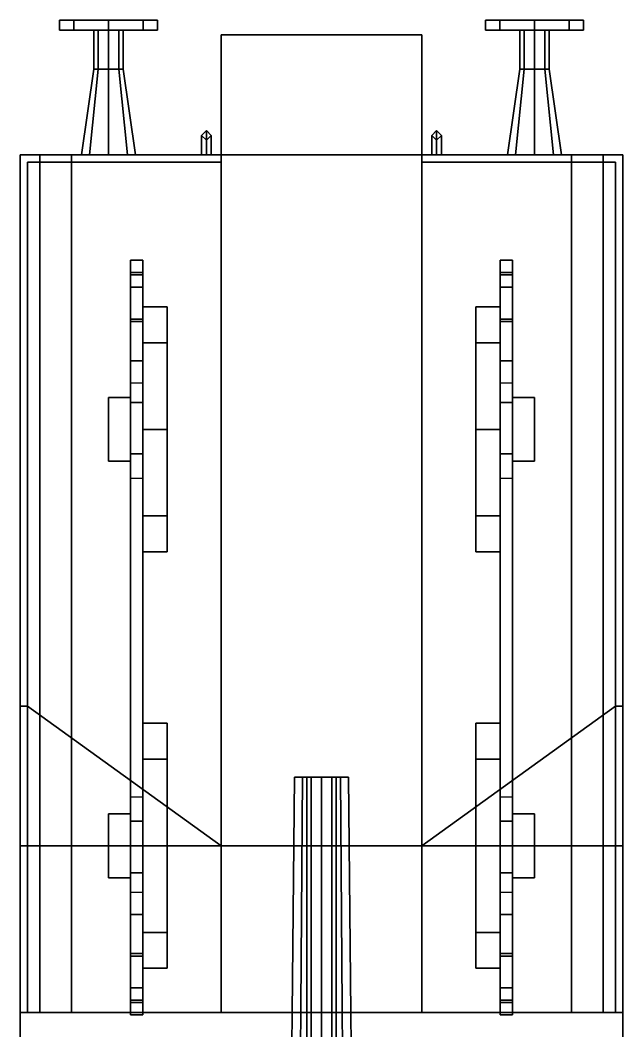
# Model space of a CAD drawing. Header units: millimetres. Extents: x -1.6 to 3, y -6.7 to 13.
# Drawn here: x -1.23 to 1.23, y 2.575 to 6.7 of the extents above; entities that cross this region are included whole.
import ezdxf

# ---------------------------------------------------------------- set-up
doc = ezdxf.new("R2010")
doc.units = ezdxf.units.MM
doc.layers.add('gun', color=1, linetype='Continuous')
doc.layers.add('wheels', color=2, linetype='Continuous')

msp = doc.modelspace()

# ---------------------------------------------------------------- linework, layer by layer
for points in [[(-1.0114, 6.7, 1.1814), (-1.07, 6.7, 1.04), (-1.07, 6.66, 1.04), (-1.0114, 6.66, 1.1814)], [(-0.7286, 6.7, 1.1814), (-1.07, 6.7, 1.04), (-1.0114, 6.7, 1.1814), (-0.87, 6.7, 1.24)], [(-0.67, 6.7, 1.04), (-1.0114, 6.7, 0.8986), (-1.07, 6.7, 1.04), (-0.7286, 6.7, 1.1814)], [(-1.07, 6.7, 1.04), (-1.0114, 6.7, 0.8986), (-1.0114, 6.66, 0.8986), (-1.07, 6.66, 1.04)], [(-0.7286, 6.7, 0.8986), (-0.87, 6.7, 0.84), (-1.0114, 6.7, 0.8986), (-0.67, 6.7, 1.04)], [(-1.0114, 6.7, 0.8986), (-0.87, 6.7, 0.84), (-0.87, 6.66, 0.84), (-1.0114, 6.66, 0.8986)], [(-0.87, 6.7, 1.24), (-1.0114, 6.7, 1.1814), (-1.0114, 6.66, 1.1814), (-0.87, 6.66, 1.24)], [(-0.87, 6.7, 0.84), (-0.7286, 6.7, 0.8986), (-0.7286, 6.66, 0.8986), (-0.87, 6.66, 0.84)], [(-0.7286, 6.7, 1.1814), (-0.87, 6.7, 1.24), (-0.87, 6.66, 1.24), (-0.7286, 6.66, 1.1814)], [(-0.67, 6.7, 1.04), (-0.7286, 6.7, 1.1814), (-0.7286, 6.66, 1.1814), (-0.67, 6.66, 1.04)], [(-0.7286, 6.7, 0.8986), (-0.67, 6.7, 1.04), (-0.67, 6.66, 1.04), (-0.7286, 6.66, 0.8986)], [(0.7286, 6.7, 1.1814), (0.67, 6.7, 1.04), (0.67, 6.66, 1.04), (0.7286, 6.66, 1.1814)], [(1.0114, 6.7, 1.1814), (0.67, 6.7, 1.04), (0.7286, 6.7, 1.1814), (0.87, 6.7, 1.24)], [(1.07, 6.7, 1.04), (0.7286, 6.7, 0.8986), (0.67, 6.7, 1.04), (1.0114, 6.7, 1.1814)], [(0.67, 6.7, 1.04), (0.7286, 6.7, 0.8986), (0.7286, 6.66, 0.8986), (0.67, 6.66, 1.04)], [(0.7286, 6.7, 0.8986), (0.87, 6.7, 0.84), (0.87, 6.66, 0.84), (0.7286, 6.66, 0.8986)], [(1.0114, 6.7, 0.8986), (0.87, 6.7, 0.84), (0.7286, 6.7, 0.8986), (1.07, 6.7, 1.04)], [(0.87, 6.7, 1.24), (0.7286, 6.7, 1.1814), (0.7286, 6.66, 1.1814), (0.87, 6.66, 1.24)], [(0.87, 6.7, 0.84), (1.0114, 6.7, 0.8986), (1.0114, 6.66, 0.8986), (0.87, 6.66, 0.84)], [(1.0114, 6.7, 1.1814), (0.87, 6.7, 1.24), (0.87, 6.66, 1.24), (1.0114, 6.66, 1.1814)], [(1.07, 6.7, 1.04), (1.0114, 6.7, 1.1814), (1.0114, 6.66, 1.1814), (1.07, 6.66, 1.04)], [(1.0114, 6.7, 0.8986), (1.07, 6.7, 1.04), (1.07, 6.66, 1.04), (1.0114, 6.66, 0.8986)], [(-0.67, 6.66, 1.04), (-1.0114, 6.66, 1.1814), (-1.07, 6.66, 1.04), (-0.7286, 6.66, 0.8986)], [(-0.7286, 6.66, 0.8986), (-1.07, 6.66, 1.04), (-1.0114, 6.66, 0.8986), (-0.87, 6.66, 0.84)], [(-0.7286, 6.66, 1.1814), (-0.87, 6.66, 1.24), (-1.0114, 6.66, 1.1814), (-0.67, 6.66, 1.04)], [(-0.9124, 6.66, 1.0824), (-0.93, 6.66, 1.04), (-0.93, 6.5, 1.04), (-0.9124, 6.5, 1.0824)], [(-0.93, 6.66, 1.04), (-0.9124, 6.66, 0.9976), (-0.9124, 6.5, 0.9976), (-0.93, 6.5, 1.04)], [(-0.9124, 6.66, 0.9976), (-0.87, 6.66, 0.98), (-0.87, 6.5, 0.98), (-0.9124, 6.5, 0.9976)], [(-0.87, 6.66, 1.1), (-0.9124, 6.66, 1.0824), (-0.9124, 6.5, 1.0824), (-0.87, 6.5, 1.1)], [(-0.87, 6.66, 0.98), (-0.8276, 6.66, 0.9976), (-0.8276, 6.5, 0.9976), (-0.87, 6.5, 0.98)], [(-0.8276, 6.66, 1.0824), (-0.87, 6.66, 1.1), (-0.87, 6.5, 1.1), (-0.8276, 6.5, 1.0824)], [(-0.81, 6.66, 1.04), (-0.8276, 6.66, 1.0824), (-0.8276, 6.5, 1.0824), (-0.81, 6.5, 1.04)], [(-0.8276, 6.66, 0.9976), (-0.81, 6.66, 1.04), (-0.81, 6.5, 1.04), (-0.8276, 6.5, 0.9976)], [(1.07, 6.66, 1.04), (0.7286, 6.66, 1.1814), (0.67, 6.66, 1.04), (1.0114, 6.66, 0.8986)], [(1.0114, 6.66, 0.8986), (0.67, 6.66, 1.04), (0.7286, 6.66, 0.8986), (0.87, 6.66, 0.84)], [(1.0114, 6.66, 1.1814), (0.87, 6.66, 1.24), (0.7286, 6.66, 1.1814), (1.07, 6.66, 1.04)], [(0.8276, 6.66, 1.0824), (0.81, 6.66, 1.04), (0.81, 6.5, 1.04), (0.8276, 6.5, 1.0824)], [(0.81, 6.66, 1.04), (0.8276, 6.66, 0.9976), (0.8276, 6.5, 0.9976), (0.81, 6.5, 1.04)], [(0.8276, 6.66, 0.9976), (0.87, 6.66, 0.98), (0.87, 6.5, 0.98), (0.8276, 6.5, 0.9976)], [(0.87, 6.66, 1.1), (0.8276, 6.66, 1.0824), (0.8276, 6.5, 1.0824), (0.87, 6.5, 1.1)], [(0.87, 6.66, 0.98), (0.9124, 6.66, 0.9976), (0.9124, 6.5, 0.9976), (0.87, 6.5, 0.98)], [(0.9124, 6.66, 1.0824), (0.87, 6.66, 1.1), (0.87, 6.5, 1.1), (0.9124, 6.5, 1.0824)], [(0.93, 6.66, 1.04), (0.9124, 6.66, 1.0824), (0.9124, 6.5, 1.0824), (0.93, 6.5, 1.04)], [(0.9124, 6.66, 0.9976), (0.93, 6.66, 1.04), (0.93, 6.5, 1.04), (0.9124, 6.5, 0.9976)], [(-0.41, 6.64, 1.1), (-0.41, 6.15, 1.1), (-0.41, 6.15, 1.16), (-0.41, 6.64, 1.16)], [(-0.41, 6.64, 1.16), (-0.41, 6.15, 1.16), (0.41, 6.15, 1.16), (0.41, 6.64, 1.16)], [(0.41, 6.64, 1.16), (0.41, 6.64, 1.1), (-0.41, 6.64, 1.1), (-0.41, 6.64, 1.16)], [(0.41, 6.64, 1.1), (0.41, 6.15, 1.1), (-0.41, 6.15, 1.1), (-0.41, 6.64, 1.1)], [(0.41, 6.15, 1.16), (0.41, 6.15, 1.1), (0.41, 6.64, 1.1), (0.41, 6.64, 1.16)], [(-0.98, 6.15, 1.04), (-0.9478, 6.15, 1.1178), (-0.9124, 6.5, 1.0824), (-0.93, 6.5, 1.04)], [(-0.9478, 6.15, 0.9622), (-0.98, 6.15, 1.04), (-0.93, 6.5, 1.04), (-0.9124, 6.5, 0.9976)], [(-0.87, 6.15, 0.93), (-0.9478, 6.15, 0.9622), (-0.9124, 6.5, 0.9976), (-0.87, 6.5, 0.98)], [(-0.9478, 6.15, 1.1178), (-0.87, 6.15, 1.15), (-0.87, 6.5, 1.1), (-0.9124, 6.5, 1.0824)], [(-0.7922, 6.15, 0.9622), (-0.87, 6.15, 0.93), (-0.87, 6.5, 0.98), (-0.8276, 6.5, 0.9976)], [(-0.87, 6.15, 1.15), (-0.7922, 6.15, 1.1178), (-0.8276, 6.5, 1.0824), (-0.87, 6.5, 1.1)], [(-0.7922, 6.15, 1.1178), (-0.76, 6.15, 1.04), (-0.81, 6.5, 1.04), (-0.8276, 6.5, 1.0824)], [(-0.76, 6.15, 1.04), (-0.7922, 6.15, 0.9622), (-0.8276, 6.5, 0.9976), (-0.81, 6.5, 1.04)], [(0.76, 6.15, 1.04), (0.7922, 6.15, 1.1178), (0.8276, 6.5, 1.0824), (0.81, 6.5, 1.04)], [(0.7922, 6.15, 0.9622), (0.76, 6.15, 1.04), (0.81, 6.5, 1.04), (0.8276, 6.5, 0.9976)], [(0.87, 6.15, 0.93), (0.7922, 6.15, 0.9622), (0.8276, 6.5, 0.9976), (0.87, 6.5, 0.98)], [(0.7922, 6.15, 1.1178), (0.87, 6.15, 1.15), (0.87, 6.5, 1.1), (0.8276, 6.5, 1.0824)], [(0.9478, 6.15, 0.9622), (0.87, 6.15, 0.93), (0.87, 6.5, 0.98), (0.9124, 6.5, 0.9976)], [(0.87, 6.15, 1.15), (0.9478, 6.15, 1.1178), (0.9124, 6.5, 1.0824), (0.87, 6.5, 1.1)], [(0.9478, 6.15, 1.1178), (0.98, 6.15, 1.04), (0.93, 6.5, 1.04), (0.9124, 6.5, 1.0824)], [(0.98, 6.15, 1.04), (0.9478, 6.15, 0.9622), (0.9124, 6.5, 0.9976), (0.93, 6.5, 1.04)], [(-0.47, 6.25, 1.26), (-0.49, 6.23, 1.28), (-0.49, 6.23, 2.26), (-0.47, 6.25, 2.28)], [(-0.47, 6.15, 1.26), (-0.49, 6.15, 1.28), (-0.49, 6.23, 1.28), (-0.47, 6.25, 1.26)], [(-0.49, 6.15, 2.26), (-0.47, 6.15, 2.28), (-0.47, 6.25, 2.28), (-0.49, 6.23, 2.26)], [(-0.49, 6.23, 1.28), (-0.47, 6.21, 1.3), (-0.47, 6.21, 2.24), (-0.49, 6.23, 2.26)], [(-0.49, 6.15, 1.28), (-0.47, 6.15, 1.3), (-0.47, 6.21, 1.3), (-0.49, 6.23, 1.28)], [(-0.47, 6.15, 2.24), (-0.49, 6.15, 2.26), (-0.49, 6.23, 2.26), (-0.47, 6.21, 2.24)], [(-0.45, 6.23, 1.28), (-0.47, 6.25, 1.26), (-0.47, 6.25, 2.28), (-0.45, 6.23, 2.26)], [(-0.45, 6.15, 1.28), (-0.47, 6.15, 1.26), (-0.47, 6.25, 1.26), (-0.45, 6.23, 1.28)], [(-0.47, 6.15, 2.28), (-0.45, 6.15, 2.26), (-0.45, 6.23, 2.26), (-0.47, 6.25, 2.28)], [(-0.47, 6.21, 1.3), (-0.45, 6.23, 1.28), (-0.45, 6.23, 2.26), (-0.47, 6.21, 2.24)], [(-0.47, 6.15, 1.3), (-0.45, 6.15, 1.28), (-0.45, 6.23, 1.28), (-0.47, 6.21, 1.3)], [(-0.45, 6.15, 2.26), (-0.47, 6.15, 2.24), (-0.47, 6.21, 2.24), (-0.45, 6.23, 2.26)], [(0.47, 6.25, 1.26), (0.45, 6.23, 1.28), (0.45, 6.23, 2.26), (0.47, 6.25, 2.28)], [(0.47, 6.15, 1.26), (0.45, 6.15, 1.28), (0.45, 6.23, 1.28), (0.47, 6.25, 1.26)], [(0.45, 6.15, 2.26), (0.47, 6.15, 2.28), (0.47, 6.25, 2.28), (0.45, 6.23, 2.26)], [(0.45, 6.23, 1.28), (0.47, 6.21, 1.3), (0.47, 6.21, 2.24), (0.45, 6.23, 2.26)], [(0.45, 6.15, 1.28), (0.47, 6.15, 1.3), (0.47, 6.21, 1.3), (0.45, 6.23, 1.28)], [(0.47, 6.15, 2.24), (0.45, 6.15, 2.26), (0.45, 6.23, 2.26), (0.47, 6.21, 2.24)], [(0.49, 6.23, 1.28), (0.47, 6.25, 1.26), (0.47, 6.25, 2.28), (0.49, 6.23, 2.26)], [(0.49, 6.15, 1.28), (0.47, 6.15, 1.26), (0.47, 6.25, 1.26), (0.49, 6.23, 1.28)], [(0.47, 6.15, 2.28), (0.49, 6.15, 2.26), (0.49, 6.23, 2.26), (0.47, 6.25, 2.28)], [(0.47, 6.21, 1.3), (0.49, 6.23, 1.28), (0.49, 6.23, 2.26), (0.47, 6.21, 2.24)], [(0.47, 6.15, 1.3), (0.49, 6.15, 1.28), (0.49, 6.23, 1.28), (0.47, 6.21, 1.3)], [(0.49, 6.15, 2.26), (0.47, 6.15, 2.24), (0.47, 6.21, 2.24), (0.49, 6.23, 2.26)], [(-1.23, 6.15, 0.87), (-1.23, 3.9, 2.08), (-1.23, 3.9, 2.78), (-1.23, 6.15, 3)], [(-1.23, 6.15, 0.87), (-1.23, 3.33, 1.16), (-1.23, 3.33, 2.08), (-1.23, 3.9, 2.08)], [(-0.41, 6.15, 3), (-0.41, 6.15, 1.16), (-1.23, 6.15, 0.87), (-1.23, 6.15, 3)], [(-1.23, 6.15, 0.87), (-1.23, 2.51, 0.87), (-1.23, 2.1, 1.16), (-1.23, 3.33, 1.16)], [(1.23, 6.15, 0.87), (1.23, 2.51, 0.87), (-1.23, 2.51, 0.87), (-1.23, 6.15, 0.87)], [(0.41, 6.15, 1.16), (1.23, 6.15, 0.87), (-1.23, 6.15, 0.87), (-0.41, 6.15, 1.16)], [(-1.15, 6.15, 3.09), (-1.23, 6.15, 3), (-1.23, 2.65, 3), (-1.15, 2.65, 3.09)], [(-1.23, 3.9, 2.78), (-1.23, 3.33, 2.78), (-1.23, 2.65, 3), (-1.23, 6.15, 3)], [(1.15, 6.15, 3.09), (1.23, 6.15, 3), (-1.23, 6.15, 3), (-1.15, 6.15, 3.09)], [(-1.15, 2.65, 3.09), (-1.02, 2.65, 3.15), (-1.02, 6.15, 3.15), (-1.15, 6.15, 3.09)], [(-1.15, 6.15, 3.09), (-1.02, 6.15, 3.15), (1.02, 6.15, 3.15), (1.15, 6.15, 3.09)], [(-0.41, 6.15, 3.2), (-1.02, 6.15, 3.15), (-1.02, 2.65, 3.15), (-0.41, 2.65, 3.2)], [(0.41, 6.15, 3.2), (1.02, 6.15, 3.15), (-1.02, 6.15, 3.15), (-0.41, 6.15, 3.2)], [(-0.41, 6.12, 3), (-0.41, 6.12, 2.08), (-0.41, 6.15, 1.16), (-0.41, 6.15, 3)], [(-0.41, 3.33, 2.08), (-0.41, 3.33, 1.16), (-0.41, 6.15, 1.16), (-0.41, 6.12, 2.08)], [(-0.41, 6.15, 1.16), (-0.41, 3.33, 1.16), (0.41, 3.33, 1.16), (0.41, 6.15, 1.16)], [(-0.41, 2.65, 3.2), (0.41, 2.65, 3.2), (0.41, 6.15, 3.2), (-0.41, 6.15, 3.2)], [(0.41, 2.65, 3.2), (1.02, 2.65, 3.15), (1.02, 6.15, 3.15), (0.41, 6.15, 3.2)], [(0.41, 6.15, 3), (0.41, 6.15, 1.16), (0.41, 6.12, 2.08), (0.41, 6.12, 3)], [(0.41, 6.15, 1.16), (0.41, 3.33, 1.16), (0.41, 3.33, 2.08), (0.41, 6.12, 2.08)], [(1.23, 6.15, 3), (1.23, 6.15, 0.87), (0.41, 6.15, 1.16), (0.41, 6.15, 3)], [(1.15, 6.15, 3.09), (1.02, 6.15, 3.15), (1.02, 2.65, 3.15), (1.15, 2.65, 3.09)], [(1.15, 2.65, 3.09), (1.23, 2.65, 3), (1.23, 6.15, 3), (1.15, 6.15, 3.09)], [(1.23, 3.9, 2.78), (1.23, 3.9, 2.08), (1.23, 6.15, 0.87), (1.23, 6.15, 3)], [(1.23, 3.33, 2.08), (1.23, 3.33, 1.16), (1.23, 6.15, 0.87), (1.23, 3.9, 2.08)], [(1.23, 2.1, 1.16), (1.23, 2.51, 0.87), (1.23, 6.15, 0.87), (1.23, 3.33, 1.16)], [(1.23, 2.65, 3), (1.23, 3.33, 2.78), (1.23, 3.9, 2.78), (1.23, 6.15, 3)], [(-1.2, 3.9, 2.78), (-1.2, 3.9, 2.08), (-1.2, 6.12, 2.08), (-1.2, 6.12, 3)], [(-1.2, 2.65, 3), (-1.2, 3.33, 2.78), (-1.2, 3.9, 2.78), (-1.2, 6.12, 3)], [(-1.2, 6.12, 2.08), (-1.2, 3.9, 2.08), (-0.41, 3.33, 2.08), (-0.41, 6.12, 2.08)], [(-1.2, 6.12, 2.08), (-0.41, 6.12, 2.08), (-0.41, 6.12, 3), (-1.2, 6.12, 3)], [(0.41, 6.12, 2.08), (0.41, 3.33, 2.08), (1.2, 3.9, 2.08), (1.2, 6.12, 2.08)], [(0.41, 6.12, 2.08), (1.2, 6.12, 2.08), (1.2, 6.12, 3), (0.41, 6.12, 3)], [(1.2, 6.12, 2.08), (1.2, 3.9, 2.08), (1.2, 3.9, 2.78), (1.2, 6.12, 3)], [(1.2, 3.9, 2.78), (1.2, 3.33, 2.78), (1.2, 2.65, 3), (1.2, 6.12, 3)], [(-0.78, 5.72, 0.79), (-0.78, 5.66, 0.64), (-0.78, 5.61, 0.79), (-0.78, 5.72, 0.79)], [(-0.78, 5.72, 0.43), (-0.78, 5.67, 0.38), (-0.78, 5.66, 0.64), (-0.78, 5.72, 0.79)], [(-0.73, 5.72, 0.79), (-0.73, 5.72, 0.43), (-0.78, 5.72, 0.43), (-0.78, 5.72, 0.79)], [(-0.73, 5.72, 0.43), (-0.73, 5.67, 0.38), (-0.78, 5.67, 0.38), (-0.78, 5.72, 0.43)], [(-0.78, 5.72, 0.79), (-0.78, 5.61, 0.79), (-0.73, 5.61, 0.79), (-0.73, 5.72, 0.79)], [(-0.73, 5.61, 0.79), (-0.73, 5.66, 0.64), (-0.73, 5.72, 0.79)], [(-0.73, 5.66, 0.64), (-0.73, 5.67, 0.38), (-0.73, 5.72, 0.43), (-0.73, 5.72, 0.79)], [(0.78, 5.72, 0.79), (0.78, 5.72, 0.43), (0.73, 5.72, 0.43), (0.73, 5.72, 0.79)], [(0.73, 5.72, 0.79), (0.73, 5.66, 0.64), (0.73, 5.61, 0.79), (0.73, 5.72, 0.79)], [(0.73, 5.72, 0.43), (0.73, 5.67, 0.38), (0.73, 5.66, 0.64), (0.73, 5.72, 0.79)], [(0.78, 5.72, 0.43), (0.78, 5.67, 0.38), (0.73, 5.67, 0.38), (0.73, 5.72, 0.43)], [(0.73, 5.72, 0.79), (0.73, 5.61, 0.79), (0.78, 5.61, 0.79), (0.78, 5.72, 0.79)], [(0.78, 5.61, 0.79), (0.78, 5.66, 0.64), (0.78, 5.72, 0.79)], [(0.78, 5.66, 0.64), (0.78, 5.67, 0.38), (0.78, 5.72, 0.43), (0.78, 5.72, 0.79)], [(-0.73, 5.67, 0.38), (-0.73, 5.47, 0.38), (-0.78, 5.47, 0.38), (-0.78, 5.67, 0.38)], [(-0.78, 5.67, 0.38), (-0.78, 5.47, 0.38), (-0.78, 5.47, 0.46), (-0.78, 5.66, 0.64)], [(-0.78, 5.66, 0.64), (-0.78, 5.48, 0.6), (-0.78, 5.48, 0.6), (-0.78, 5.61, 0.79)], [(-0.73, 5.66, 0.64), (-0.73, 5.48, 0.6), (-0.78, 5.48, 0.6), (-0.78, 5.66, 0.64)], [(-0.78, 5.66, 0.64), (-0.78, 5.47, 0.46), (-0.73, 5.47, 0.46), (-0.73, 5.66, 0.64)], [(-0.73, 5.47, 0.46), (-0.73, 5.47, 0.38), (-0.73, 5.67, 0.38), (-0.73, 5.66, 0.64)], [(-0.73, 5.48, 0.6), (-0.73, 5.48, 0.6), (-0.73, 5.66, 0.64), (-0.73, 5.61, 0.79)], [(0.73, 5.67, 0.38), (0.73, 5.47, 0.38), (0.73, 5.47, 0.46), (0.73, 5.66, 0.64)], [(0.78, 5.67, 0.38), (0.78, 5.47, 0.38), (0.73, 5.47, 0.38), (0.73, 5.67, 0.38)], [(0.73, 5.66, 0.64), (0.73, 5.48, 0.6), (0.73, 5.48, 0.6), (0.73, 5.61, 0.79)], [(0.78, 5.66, 0.64), (0.78, 5.48, 0.6), (0.73, 5.48, 0.6), (0.73, 5.66, 0.64)], [(0.73, 5.66, 0.64), (0.73, 5.47, 0.46), (0.78, 5.47, 0.46), (0.78, 5.66, 0.64)], [(0.78, 5.47, 0.46), (0.78, 5.47, 0.38), (0.78, 5.67, 0.38), (0.78, 5.66, 0.64)], [(0.78, 5.48, 0.6), (0.78, 5.48, 0.6), (0.78, 5.66, 0.64), (0.78, 5.61, 0.79)], [(-0.78, 5.48, 0.6), (-0.78, 5.31, 0.37), (-0.78, 5.31, 0.83), (-0.78, 5.61, 0.79)], [(-0.78, 5.61, 0.79), (-0.78, 5.31, 0.83), (-0.73, 5.31, 0.83), (-0.73, 5.61, 0.79)], [(-0.73, 5.31, 0.83), (-0.73, 5.31, 0.37), (-0.73, 5.48, 0.6), (-0.73, 5.61, 0.79)], [(0.73, 5.48, 0.6), (0.73, 5.31, 0.37), (0.73, 5.31, 0.83), (0.73, 5.61, 0.79)], [(0.73, 5.61, 0.79), (0.73, 5.31, 0.83), (0.78, 5.31, 0.83), (0.78, 5.61, 0.79)], [(0.78, 5.31, 0.83), (0.78, 5.31, 0.37), (0.78, 5.48, 0.6), (0.78, 5.61, 0.79)], [(-0.73, 5.48, 0.6), (-0.73, 5.31, 0.37), (-0.78, 5.31, 0.37), (-0.78, 5.48, 0.6)], [(-0.78, 5.47, 0.46), (-0.78, 5.47, 0.38), (-0.73, 5.47, 0.38), (-0.73, 5.47, 0.46)], [(0.78, 5.48, 0.6), (0.78, 5.31, 0.37), (0.73, 5.31, 0.37), (0.73, 5.48, 0.6)], [(0.73, 5.47, 0.46), (0.73, 5.47, 0.38), (0.78, 5.47, 0.38), (0.78, 5.47, 0.46)], [(-0.78, 5.31, 0.37), (-0.78, 3.05, 0.37), (-0.78, 3.05, 0.83), (-0.78, 5.31, 0.83)], [(-0.73, 3.05, 0.83), (-0.73, 3.05, 0.37), (-0.73, 5.31, 0.37), (-0.73, 5.31, 0.83)], [(0.73, 5.31, 0.83), (0.73, 5.31, 0.37), (0.73, 3.05, 0.37), (0.73, 3.05, 0.83)], [(0.78, 3.05, 0.37), (0.78, 5.31, 0.37), (0.78, 5.31, 0.83), (0.78, 3.05, 0.83)], [(-0.73, 5.22, 0.37), (-0.73, 5.14, 0.25), (-0.78, 5.14, 0.25), (-0.78, 5.22, 0.37)], [(-0.78, 5.14, 0.25), (-0.78, 4.93, 0.25), (-0.78, 4.83, 0.37), (-0.78, 5.22, 0.37)], [(-0.73, 4.83, 0.37), (-0.73, 4.93, 0.25), (-0.73, 5.14, 0.25), (-0.73, 5.22, 0.37)], [(0.73, 5.14, 0.25), (0.73, 4.93, 0.25), (0.73, 4.83, 0.37), (0.73, 5.22, 0.37)], [(0.78, 5.22, 0.37), (0.78, 5.14, 0.25), (0.73, 5.14, 0.25), (0.73, 5.22, 0.37)], [(0.78, 4.83, 0.37), (0.78, 4.93, 0.25), (0.78, 5.14, 0.25), (0.78, 5.22, 0.37)], [(-0.78, 5.16, 0.65), (-0.78, 5.16, 0.37), (-0.87, 5.16, 0.37), (-0.87, 5.16, 0.65)], [(-0.87, 5.16, 0.37), (-0.87, 4.9, 0.37), (-0.87, 4.9, 0.65), (-0.87, 5.16, 0.65)], [(-0.78, 5.16, 0.37), (-0.78, 4.9, 0.37), (-0.87, 4.9, 0.37), (-0.87, 5.16, 0.37)], [(-0.87, 5.16, 0.65), (-0.87, 4.9, 0.65), (-0.78, 4.9, 0.65), (-0.78, 5.16, 0.65)], [(0.87, 5.16, 0.65), (0.87, 5.16, 0.37), (0.78, 5.16, 0.37), (0.78, 5.16, 0.65)], [(0.78, 4.9, 0.37), (0.78, 5.16, 0.37), (0.87, 5.16, 0.37), (0.87, 4.9, 0.37)], [(0.87, 4.9, 0.65), (0.87, 5.16, 0.65), (0.78, 5.16, 0.65), (0.78, 4.9, 0.65)], [(0.87, 4.9, 0.37), (0.87, 5.16, 0.37), (0.87, 5.16, 0.65), (0.87, 4.9, 0.65)], [(-0.73, 5.14, 0.25), (-0.73, 4.93, 0.25), (-0.78, 4.93, 0.25), (-0.78, 5.14, 0.25)], [(0.78, 5.14, 0.25), (0.78, 4.93, 0.25), (0.73, 4.93, 0.25), (0.73, 5.14, 0.25)], [(-0.78, 4.83, 0.37), (-0.78, 4.93, 0.25), (-0.73, 4.93, 0.25), (-0.73, 4.83, 0.37)], [(0.73, 4.83, 0.37), (0.73, 4.93, 0.25), (0.78, 4.93, 0.25), (0.78, 4.83, 0.37)], [(-0.87, 4.9, 0.65), (-0.87, 4.9, 0.37), (-0.78, 4.9, 0.37), (-0.78, 4.9, 0.65)], [(0.78, 4.9, 0.65), (0.78, 4.9, 0.37), (0.87, 4.9, 0.37), (0.87, 4.9, 0.65)], [(-1.23, 3.9, 2.78), (-1.23, 3.9, 2.08), (-1.2, 3.9, 2.08), (-1.2, 3.9, 2.78)], [(-1.23, 3.9, 2.08), (-1.23, 3.33, 2.08), (-0.41, 3.33, 2.08), (-1.2, 3.9, 2.08)], [(-1.2, 3.9, 2.78), (-1.2, 3.33, 2.78), (-1.23, 3.33, 2.78), (-1.23, 3.9, 2.78)], [(1.2, 3.9, 2.08), (0.41, 3.33, 2.08), (1.23, 3.33, 2.08), (1.23, 3.9, 2.08)], [(1.2, 3.9, 2.78), (1.2, 3.9, 2.08), (1.23, 3.9, 2.08), (1.23, 3.9, 2.78)], [(1.23, 3.9, 2.78), (1.23, 3.33, 2.78), (1.2, 3.33, 2.78), (1.2, 3.9, 2.78)], [(-0.73, 3.53, 0.37), (-0.73, 3.43, 0.25), (-0.78, 3.43, 0.25), (-0.78, 3.53, 0.37)], [(-0.78, 3.53, 0.37), (-0.78, 3.43, 0.25), (-0.78, 3.22, 0.25), (-0.78, 3.14, 0.37)], [(-0.73, 3.22, 0.25), (-0.73, 3.43, 0.25), (-0.73, 3.53, 0.37), (-0.73, 3.14, 0.37)], [(0.73, 3.53, 0.37), (0.73, 3.43, 0.25), (0.73, 3.22, 0.25), (0.73, 3.14, 0.37)], [(0.78, 3.53, 0.37), (0.78, 3.43, 0.25), (0.73, 3.43, 0.25), (0.73, 3.53, 0.37)], [(0.78, 3.22, 0.25), (0.78, 3.43, 0.25), (0.78, 3.53, 0.37), (0.78, 3.14, 0.37)], [(-0.78, 3.46, 0.65), (-0.78, 3.46, 0.37), (-0.87, 3.46, 0.37), (-0.87, 3.46, 0.65)], [(-0.87, 3.46, 0.37), (-0.87, 3.2, 0.37), (-0.87, 3.2, 0.65), (-0.87, 3.46, 0.65)], [(-0.78, 3.46, 0.37), (-0.78, 3.2, 0.37), (-0.87, 3.2, 0.37), (-0.87, 3.46, 0.37)], [(-0.87, 3.46, 0.65), (-0.87, 3.2, 0.65), (-0.78, 3.2, 0.65), (-0.78, 3.46, 0.65)], [(-0.78, 3.22, 0.25), (-0.78, 3.43, 0.25), (-0.73, 3.43, 0.25), (-0.73, 3.22, 0.25)], [(0.73, 3.22, 0.25), (0.73, 3.43, 0.25), (0.78, 3.43, 0.25), (0.78, 3.22, 0.25)], [(0.87, 3.46, 0.65), (0.87, 3.46, 0.37), (0.78, 3.46, 0.37), (0.78, 3.46, 0.65)], [(0.78, 3.2, 0.37), (0.78, 3.46, 0.37), (0.87, 3.46, 0.37), (0.87, 3.2, 0.37)], [(0.87, 3.2, 0.65), (0.87, 3.46, 0.65), (0.78, 3.46, 0.65), (0.78, 3.2, 0.65)], [(0.87, 3.2, 0.37), (0.87, 3.46, 0.37), (0.87, 3.46, 0.65), (0.87, 3.2, 0.65)], [(-1.23, 3.33, 2.08), (-1.23, 3.33, 1.16), (-0.41, 3.33, 1.16), (-0.41, 3.33, 2.08)], [(-1.23, 3.33, 1.16), (-1.23, 2.1, 1.16), (1.23, 2.1, 1.16), (1.23, 3.33, 1.16)], [(-1.23, 2.65, 3), (-1.23, 3.33, 2.78), (-1.2, 3.33, 2.78), (-1.2, 2.65, 3)], [(0.41, 3.33, 2.08), (0.41, 3.33, 1.16), (1.23, 3.33, 1.16), (1.23, 3.33, 2.08)], [(1.2, 2.65, 3), (1.2, 3.33, 2.78), (1.23, 3.33, 2.78), (1.23, 2.65, 3)], [(-0.78, 3.14, 0.37), (-0.78, 3.22, 0.25), (-0.73, 3.22, 0.25), (-0.73, 3.14, 0.37)], [(0.73, 3.14, 0.37), (0.73, 3.22, 0.25), (0.78, 3.22, 0.25), (0.78, 3.14, 0.37)], [(-0.87, 3.2, 0.65), (-0.87, 3.2, 0.37), (-0.78, 3.2, 0.37), (-0.78, 3.2, 0.65)], [(0.78, 3.2, 0.65), (0.78, 3.2, 0.37), (0.87, 3.2, 0.37), (0.87, 3.2, 0.65)], [(-0.78, 3.05, 0.83), (-0.78, 3.05, 0.37), (-0.78, 2.88, 0.6), (-0.78, 2.75, 0.79)], [(-0.78, 2.88, 0.6), (-0.78, 3.05, 0.37), (-0.73, 3.05, 0.37), (-0.73, 2.88, 0.6)], [(-0.73, 2.75, 0.79), (-0.73, 3.05, 0.83), (-0.78, 3.05, 0.83), (-0.78, 2.75, 0.79)], [(-0.73, 2.88, 0.6), (-0.73, 3.05, 0.37), (-0.73, 3.05, 0.83), (-0.73, 2.75, 0.79)], [(0.73, 3.05, 0.83), (0.73, 3.05, 0.37), (0.73, 2.88, 0.6), (0.73, 2.75, 0.79)], [(0.73, 2.88, 0.6), (0.73, 3.05, 0.37), (0.78, 3.05, 0.37), (0.78, 2.88, 0.6)], [(0.78, 2.75, 0.79), (0.78, 3.05, 0.83), (0.73, 3.05, 0.83), (0.73, 2.75, 0.79)], [(0.78, 2.88, 0.6), (0.78, 3.05, 0.37), (0.78, 3.05, 0.83), (0.78, 2.75, 0.79)], [(-0.78, 2.69, 0.38), (-0.78, 2.89, 0.38), (-0.73, 2.89, 0.38), (-0.73, 2.69, 0.38)], [(-0.73, 2.7, 0.64), (-0.73, 2.89, 0.46), (-0.78, 2.89, 0.46), (-0.78, 2.7, 0.64)], [(-0.73, 2.89, 0.46), (-0.73, 2.89, 0.38), (-0.78, 2.89, 0.38), (-0.78, 2.89, 0.46)], [(-0.78, 2.89, 0.46), (-0.78, 2.89, 0.38), (-0.78, 2.69, 0.38), (-0.78, 2.7, 0.64)], [(-0.73, 2.69, 0.38), (-0.73, 2.89, 0.38), (-0.73, 2.89, 0.46), (-0.73, 2.7, 0.64)], [(0.73, 2.89, 0.46), (0.73, 2.89, 0.38), (0.73, 2.69, 0.38), (0.73, 2.7, 0.64)], [(0.73, 2.69, 0.38), (0.73, 2.89, 0.38), (0.78, 2.89, 0.38), (0.78, 2.69, 0.38)], [(0.78, 2.7, 0.64), (0.78, 2.89, 0.46), (0.73, 2.89, 0.46), (0.73, 2.7, 0.64)], [(0.78, 2.89, 0.46), (0.78, 2.89, 0.38), (0.73, 2.89, 0.38), (0.73, 2.89, 0.46)], [(0.78, 2.69, 0.38), (0.78, 2.89, 0.38), (0.78, 2.89, 0.46), (0.78, 2.7, 0.64)], [(-0.78, 2.88, 0.6), (-0.78, 2.88, 0.6), (-0.78, 2.7, 0.64), (-0.78, 2.75, 0.79)], [(-0.78, 2.7, 0.64), (-0.78, 2.88, 0.6), (-0.73, 2.88, 0.6), (-0.73, 2.7, 0.64)], [(-0.73, 2.7, 0.64), (-0.73, 2.88, 0.6), (-0.73, 2.88, 0.6), (-0.73, 2.75, 0.79)], [(0.73, 2.88, 0.6), (0.73, 2.88, 0.6), (0.73, 2.7, 0.64), (0.73, 2.75, 0.79)], [(0.73, 2.7, 0.64), (0.73, 2.88, 0.6), (0.78, 2.88, 0.6), (0.78, 2.7, 0.64)], [(0.78, 2.7, 0.64), (0.78, 2.88, 0.6), (0.78, 2.88, 0.6), (0.78, 2.75, 0.79)], [(-0.78, 2.75, 0.79), (-0.78, 2.7, 0.64), (-0.78, 2.64, 0.79)], [(-0.73, 2.64, 0.79), (-0.73, 2.75, 0.79), (-0.78, 2.75, 0.79), (-0.78, 2.64, 0.79)], [(-0.73, 2.64, 0.79), (-0.73, 2.7, 0.64), (-0.73, 2.75, 0.79), (-0.73, 2.64, 0.79)], [(0.73, 2.75, 0.79), (0.73, 2.7, 0.64), (0.73, 2.64, 0.79)], [(0.78, 2.64, 0.79), (0.78, 2.75, 0.79), (0.73, 2.75, 0.79), (0.73, 2.64, 0.79)], [(0.78, 2.64, 0.79), (0.78, 2.7, 0.64), (0.78, 2.75, 0.79), (0.78, 2.64, 0.79)], [(-0.78, 2.7, 0.64), (-0.78, 2.69, 0.38), (-0.78, 2.64, 0.43), (-0.78, 2.64, 0.79)], [(-0.78, 2.64, 0.43), (-0.78, 2.69, 0.38), (-0.73, 2.69, 0.38), (-0.73, 2.64, 0.43)], [(-0.73, 2.64, 0.43), (-0.73, 2.69, 0.38), (-0.73, 2.7, 0.64), (-0.73, 2.64, 0.79)], [(0.73, 2.7, 0.64), (0.73, 2.69, 0.38), (0.73, 2.64, 0.43), (0.73, 2.64, 0.79)], [(0.73, 2.64, 0.43), (0.73, 2.69, 0.38), (0.78, 2.69, 0.38), (0.78, 2.64, 0.43)], [(0.78, 2.64, 0.43), (0.78, 2.69, 0.38), (0.78, 2.7, 0.64), (0.78, 2.64, 0.79)], [(-1.23, 2.65, 3), (1.23, 2.65, 3), (1.15, 2.65, 3.09), (-1.15, 2.65, 3.09)], [(1.02, 2.65, 3.15), (-1.02, 2.65, 3.15), (-1.15, 2.65, 3.09), (1.15, 2.65, 3.09)], [(-1.02, 2.65, 3.15), (1.02, 2.65, 3.15), (0.41, 2.65, 3.2), (-0.41, 2.65, 3.2)], [(-0.78, 2.64, 0.79), (-0.78, 2.64, 0.43), (-0.73, 2.64, 0.43), (-0.73, 2.64, 0.79)], [(0.73, 2.64, 0.79), (0.73, 2.64, 0.43), (0.78, 2.64, 0.43), (0.78, 2.64, 0.79)]]:
    msp.add_3dface(points)
at = {"layer": 'gun'}
for points in [[(-0.11, 3.61, 2.25), (-0.0778, 3.61, 2.1722), (-0.0919, 1.55, 2.1581), (-0.13, 1.55, 2.25)], [(-0.0778, 3.61, 2.3278), (-0.11, 3.61, 2.25), (-0.13, 1.55, 2.25), (-0.0919, 1.55, 2.3419)], [(-0.06, 3.61, 2.25), (-0.0424, 3.61, 2.2076), (-0.0778, 3.61, 2.1722), (-0.11, 3.61, 2.25)], [(-0.0424, 3.61, 2.2924), (-0.06, 3.61, 2.25), (-0.11, 3.61, 2.25), (-0.0778, 3.61, 2.3278)], [(-0.0778, 3.61, 2.1722), (0, 3.61, 2.14), (0, 1.55, 2.12), (-0.0919, 1.55, 2.1581)], [(0, 3.61, 2.36), (-0.0778, 3.61, 2.3278), (-0.0919, 1.55, 2.3419), (0, 1.55, 2.38)], [(-0.0424, 3.61, 2.2076), (0, 3.61, 2.19), (0, 3.61, 2.14), (-0.0778, 3.61, 2.1722)], [(0, 3.61, 2.31), (-0.0424, 3.61, 2.2924), (-0.0778, 3.61, 2.3278), (0, 3.61, 2.36)], [(-0.0424, 1.61, 2.2924), (-0.06, 1.61, 2.25), (-0.06, 3.61, 2.25), (-0.0424, 3.61, 2.2924)], [(-0.06, 1.61, 2.25), (-0.0424, 1.61, 2.2076), (-0.0424, 3.61, 2.2076), (-0.06, 3.61, 2.25)], [(0, 1.61, 2.31), (-0.0424, 1.61, 2.2924), (-0.0424, 3.61, 2.2924), (0, 3.61, 2.31)], [(-0.0424, 1.61, 2.2076), (0, 1.61, 2.19), (0, 3.61, 2.19), (-0.0424, 3.61, 2.2076)], [(0, 3.61, 2.14), (0.0778, 3.61, 2.1722), (0.0919, 1.55, 2.1581), (0, 1.55, 2.12)], [(0.0778, 3.61, 2.3278), (0, 3.61, 2.36), (0, 1.55, 2.38), (0.0919, 1.55, 2.3419)], [(0.0424, 1.61, 2.2924), (0, 1.61, 2.31), (0, 3.61, 2.31), (0.0424, 3.61, 2.2924)], [(0, 1.61, 2.19), (0.0424, 1.61, 2.2076), (0.0424, 3.61, 2.2076), (0, 3.61, 2.19)], [(0.0424, 3.61, 2.2924), (0, 3.61, 2.31), (0, 3.61, 2.36), (0.0778, 3.61, 2.3278)], [(0, 3.61, 2.19), (0.0424, 3.61, 2.2076), (0.0778, 3.61, 2.1722), (0, 3.61, 2.14)], [(0.06, 1.61, 2.25), (0.0424, 1.61, 2.2924), (0.0424, 3.61, 2.2924), (0.06, 3.61, 2.25)], [(0.0424, 1.61, 2.2076), (0.06, 1.61, 2.25), (0.06, 3.61, 2.25), (0.0424, 3.61, 2.2076)], [(0.06, 3.61, 2.25), (0.0424, 3.61, 2.2924), (0.0778, 3.61, 2.3278), (0.11, 3.61, 2.25)], [(0.0424, 3.61, 2.2076), (0.06, 3.61, 2.25), (0.11, 3.61, 2.25), (0.0778, 3.61, 2.1722)], [(0.0778, 3.61, 2.1722), (0.11, 3.61, 2.25), (0.13, 1.55, 2.25), (0.0919, 1.55, 2.1581)], [(0.11, 3.61, 2.25), (0.0778, 3.61, 2.3278), (0.0919, 1.55, 2.3419), (0.13, 1.55, 2.25)]]:
    msp.add_3dface(points, dxfattribs=at)
at = {"layer": 'wheels'}
for points in [[(-0.73, 4.53, 0.49), (-0.73, 5.3836, 0.8436), (-0.73, 5.53, 0.49), (-0.73, 4.6764, 0.1364)], [(-0.63, 5.3836, 0.8436), (-0.63, 5.53, 0.49), (-0.73, 5.53, 0.49), (-0.73, 5.3836, 0.8436)], [(-0.73, 4.6764, 0.1364), (-0.73, 5.53, 0.49), (-0.73, 5.3836, 0.1364), (-0.73, 5.03, -0.01)], [(-0.63, 5.53, 0.49), (-0.63, 5.3836, 0.1364), (-0.73, 5.3836, 0.1364), (-0.73, 5.53, 0.49)], [(-0.63, 4.53, 0.49), (-0.63, 5.3836, 0.1364), (-0.63, 5.53, 0.49), (-0.63, 4.6764, 0.8436)], [(-0.63, 4.6764, 0.8436), (-0.63, 5.53, 0.49), (-0.63, 5.3836, 0.8436), (-0.63, 5.03, 0.99)], [(0.73, 5.3836, 0.8436), (0.73, 5.53, 0.49), (0.63, 5.53, 0.49), (0.63, 5.3836, 0.8436)], [(0.63, 4.53, 0.49), (0.63, 5.3836, 0.8436), (0.63, 5.53, 0.49), (0.63, 4.6764, 0.1364)], [(0.73, 5.53, 0.49), (0.73, 5.3836, 0.1364), (0.63, 5.3836, 0.1364), (0.63, 5.53, 0.49)], [(0.63, 4.6764, 0.1364), (0.63, 5.53, 0.49), (0.63, 5.3836, 0.1364), (0.63, 5.03, -0.01)], [(0.73, 4.6764, 0.8436), (0.73, 5.53, 0.49), (0.73, 5.3836, 0.8436), (0.73, 5.03, 0.99)], [(0.73, 4.53, 0.49), (0.73, 5.3836, 0.1364), (0.73, 5.53, 0.49), (0.73, 4.6764, 0.8436)], [(-0.73, 4.6764, 0.8436), (-0.73, 5.03, 0.99), (-0.73, 5.3836, 0.8436), (-0.73, 4.53, 0.49)], [(-0.63, 5.3836, 0.1364), (-0.63, 5.03, -0.01), (-0.73, 5.03, -0.01), (-0.73, 5.3836, 0.1364)], [(-0.63, 5.03, 0.99), (-0.63, 5.3836, 0.8436), (-0.73, 5.3836, 0.8436), (-0.73, 5.03, 0.99)], [(-0.63, 4.6764, 0.1364), (-0.63, 5.03, -0.01), (-0.63, 5.3836, 0.1364), (-0.63, 4.53, 0.49)], [(0.63, 4.6764, 0.8436), (0.63, 5.03, 0.99), (0.63, 5.3836, 0.8436), (0.63, 4.53, 0.49)], [(0.73, 5.3836, 0.1364), (0.73, 5.03, -0.01), (0.63, 5.03, -0.01), (0.63, 5.3836, 0.1364)], [(0.73, 5.03, 0.99), (0.73, 5.3836, 0.8436), (0.63, 5.3836, 0.8436), (0.63, 5.03, 0.99)], [(0.73, 4.6764, 0.1364), (0.73, 5.03, -0.01), (0.73, 5.3836, 0.1364), (0.73, 4.53, 0.49)], [(-0.63, 5.03, -0.01), (-0.63, 4.6764, 0.1364), (-0.73, 4.6764, 0.1364), (-0.73, 5.03, -0.01)], [(-0.63, 4.6764, 0.8436), (-0.63, 5.03, 0.99), (-0.73, 5.03, 0.99), (-0.73, 4.6764, 0.8436)], [(0.73, 5.03, -0.01), (0.73, 4.6764, 0.1364), (0.63, 4.6764, 0.1364), (0.63, 5.03, -0.01)], [(0.73, 4.6764, 0.8436), (0.73, 5.03, 0.99), (0.63, 5.03, 0.99), (0.63, 4.6764, 0.8436)], [(-0.63, 4.53, 0.49), (-0.63, 4.6764, 0.8436), (-0.73, 4.6764, 0.8436), (-0.73, 4.53, 0.49)], [(-0.63, 4.6764, 0.1364), (-0.63, 4.53, 0.49), (-0.73, 4.53, 0.49), (-0.73, 4.6764, 0.1364)], [(0.73, 4.53, 0.49), (0.73, 4.6764, 0.8436), (0.63, 4.6764, 0.8436), (0.63, 4.53, 0.49)], [(0.73, 4.6764, 0.1364), (0.73, 4.53, 0.49), (0.63, 4.53, 0.49), (0.63, 4.6764, 0.1364)], [(-0.63, 3.6836, 0.8436), (-0.63, 3.83, 0.49), (-0.73, 3.83, 0.49), (-0.73, 3.6836, 0.8436)], [(-0.73, 2.83, 0.49), (-0.73, 3.6836, 0.8436), (-0.73, 3.83, 0.49), (-0.73, 2.9764, 0.1364)], [(-0.63, 3.83, 0.49), (-0.63, 3.6836, 0.1364), (-0.73, 3.6836, 0.1364), (-0.73, 3.83, 0.49)], [(-0.73, 2.9764, 0.1364), (-0.73, 3.83, 0.49), (-0.73, 3.6836, 0.1364), (-0.73, 3.33, -0.01)], [(-0.63, 2.9764, 0.8436), (-0.63, 3.83, 0.49), (-0.63, 3.6836, 0.8436), (-0.63, 3.33, 0.99)], [(-0.63, 2.83, 0.49), (-0.63, 3.6836, 0.1364), (-0.63, 3.83, 0.49), (-0.63, 2.9764, 0.8436)], [(0.63, 2.83, 0.49), (0.63, 3.6836, 0.8436), (0.63, 3.83, 0.49), (0.63, 2.9764, 0.1364)], [(0.73, 3.6836, 0.8436), (0.73, 3.83, 0.49), (0.63, 3.83, 0.49), (0.63, 3.6836, 0.8436)], [(0.63, 2.9764, 0.1364), (0.63, 3.83, 0.49), (0.63, 3.6836, 0.1364), (0.63, 3.33, -0.01)], [(0.73, 3.83, 0.49), (0.73, 3.6836, 0.1364), (0.63, 3.6836, 0.1364), (0.63, 3.83, 0.49)], [(0.73, 2.83, 0.49), (0.73, 3.6836, 0.1364), (0.73, 3.83, 0.49), (0.73, 2.9764, 0.8436)], [(0.73, 2.9764, 0.8436), (0.73, 3.83, 0.49), (0.73, 3.6836, 0.8436), (0.73, 3.33, 0.99)], [(-0.73, 2.9764, 0.8436), (-0.73, 3.33, 0.99), (-0.73, 3.6836, 0.8436), (-0.73, 2.83, 0.49)], [(-0.63, 3.6836, 0.1364), (-0.63, 3.33, -0.01), (-0.73, 3.33, -0.01), (-0.73, 3.6836, 0.1364)], [(-0.63, 3.33, 0.99), (-0.63, 3.6836, 0.8436), (-0.73, 3.6836, 0.8436), (-0.73, 3.33, 0.99)], [(-0.63, 2.9764, 0.1364), (-0.63, 3.33, -0.01), (-0.63, 3.6836, 0.1364), (-0.63, 2.83, 0.49)], [(0.63, 2.9764, 0.8436), (0.63, 3.33, 0.99), (0.63, 3.6836, 0.8436), (0.63, 2.83, 0.49)], [(0.73, 3.6836, 0.1364), (0.73, 3.33, -0.01), (0.63, 3.33, -0.01), (0.63, 3.6836, 0.1364)], [(0.73, 3.33, 0.99), (0.73, 3.6836, 0.8436), (0.63, 3.6836, 0.8436), (0.63, 3.33, 0.99)], [(0.73, 2.9764, 0.1364), (0.73, 3.33, -0.01), (0.73, 3.6836, 0.1364), (0.73, 2.83, 0.49)], [(-0.63, 3.33, -0.01), (-0.63, 2.9764, 0.1364), (-0.73, 2.9764, 0.1364), (-0.73, 3.33, -0.01)], [(-0.63, 2.9764, 0.8436), (-0.63, 3.33, 0.99), (-0.73, 3.33, 0.99), (-0.73, 2.9764, 0.8436)], [(0.73, 3.33, -0.01), (0.73, 2.9764, 0.1364), (0.63, 2.9764, 0.1364), (0.63, 3.33, -0.01)], [(0.73, 2.9764, 0.8436), (0.73, 3.33, 0.99), (0.63, 3.33, 0.99), (0.63, 2.9764, 0.8436)], [(-0.63, 2.83, 0.49), (-0.63, 2.9764, 0.8436), (-0.73, 2.9764, 0.8436), (-0.73, 2.83, 0.49)], [(-0.63, 2.9764, 0.1364), (-0.63, 2.83, 0.49), (-0.73, 2.83, 0.49), (-0.73, 2.9764, 0.1364)], [(0.73, 2.83, 0.49), (0.73, 2.9764, 0.8436), (0.63, 2.9764, 0.8436), (0.63, 2.83, 0.49)], [(0.73, 2.9764, 0.1364), (0.73, 2.83, 0.49), (0.63, 2.83, 0.49), (0.63, 2.9764, 0.1364)]]:
    msp.add_3dface(points, dxfattribs=at)

doc.saveas('drawing.dxf')
